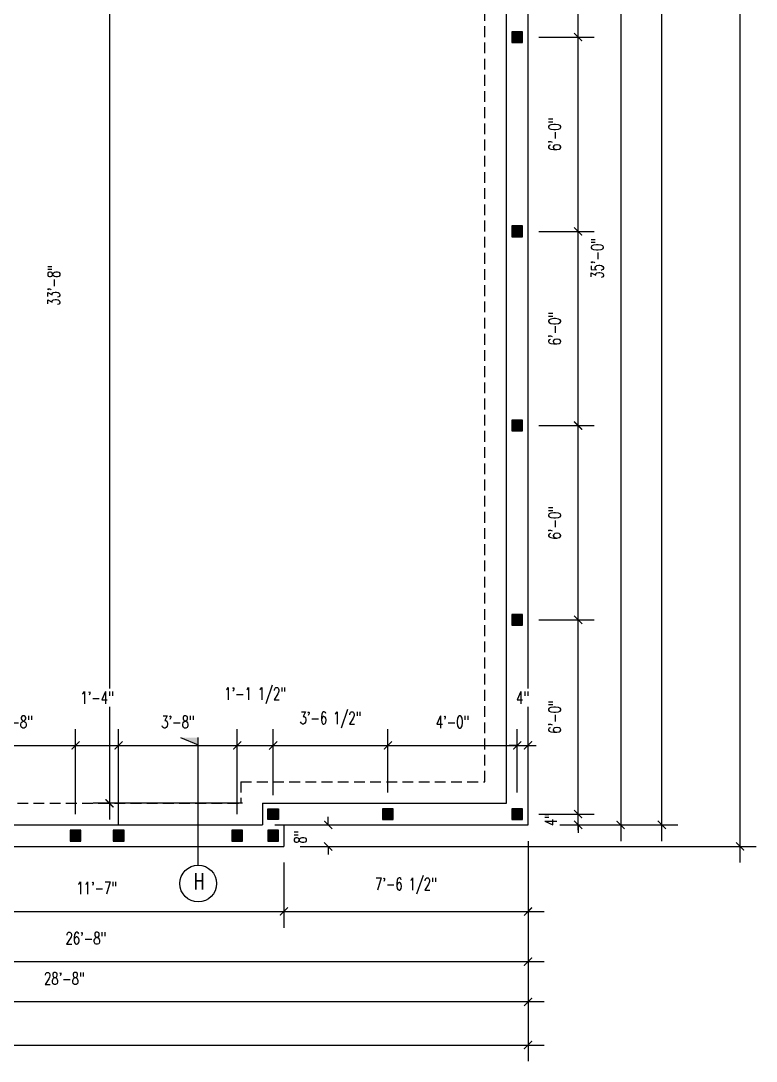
# Model space of a CAD drawing. Header units: inches. Extents: x -25328 to 8149, y -5530 to 4336.
# Drawn here: x -830 to -557.2, y 1422.2 to 1807.8 of the extents above; entities that cross this region are included whole.
import ezdxf

# ---------------------------------------------------------------- set-up
doc = ezdxf.new("R2010")
doc.units = ezdxf.units.IN
doc.header["$LTSCALE"] = 16
doc.header["$MEASUREMENT"] = 0
doc.linetypes.add('HIDDEN', pattern=[0.375, 0.25, -0.125])
doc.layers.get('0').update_dxf_attribs({"linetype": 'CONTINUOUS'})
doc.layers.get('DEFPOINTS').update_dxf_attribs({"linetype": 'CONTINUOUS'})
for name, color, linetype in [('CELLS', 165, 'CONTINUOUS'), ('CONC', 3, 'CONTINUOUS'), ('DIM', 5, 'CONTINUOUS'), ('DIMS', 5, 'CONTINUOUS'), ('TEXT', 11, 'CONTINUOUS'), ('WALLS EXT', 6, 'CONTINUOUS'), ('WALLS INT', 6, 'CONTINUOUS')]:
    doc.layers.add(name, color=color, linetype=linetype)
doc.styles.add('PAYTAS RM', font='romans.shx', dxfattribs={"width": 0.7, "height": 4.5})
doc.styles.add('PAYTS NOTES', font='romans.shx', dxfattribs={"width": 0.7, "height": 4.5})
doc.dimstyles.new('DIM- PAYTAS', dxfattribs={"dimscale": 48, "dimtxt": 0.1, "dimasz": 0.0625, "dimexe": 0.125, "dimexo": 0.125, "dimgap": 0.125, "dimtad": 1, "dimdec": 1, "dimzin": 3, "dimdsep": 46, "dimlunit": 4, "dimtxsty": 'PAYTAS RM', "dimblk": 'ARCHTICK', "dimcen": 0.09, "dimdle": 0.125, "dimclrd": 5, "dimclre": 5, "dimclrt": 11, "dimadec": 0, "dimazin": 0, "dimtfac": 1, "dimtdec": 1, "dimtofl": 0, "dimtmove": 2, "dimatfit": 3, "dimfxl": 0, "dimfrac": 2, "dimtolj": 1, "dimtzin": 3, "dimarcsym": 0})

# ---------------------------------------------------------------- blocks, each defined once
blk = doc.blocks.new('CELL')
at = {"layer": 'CELLS', "linetype": 'Continuous'}
for p, q in [((-1.99, -1.89), (-1.99, 2.11)), ((-1.99, 2.11), (2.01, 2.11)), ((2.01, 2.11), (2.01, -1.89)), ((2.01, -1.89), (-1.99, -1.89))]:
    blk.add_line(p, q, dxfattribs=at)
for points in [[(-1.99, 2.11), (-1.99, -1.89), (2.01, 2.11), (-0.07, -1.89)], [(2.01, 2.11), (-0.07, -1.89), (2.01, -0.79), (1.71, -1.89)], [(2.01, -0.79), (1.71, -1.89), (2.01, -1.89)]]:
    blk.add_solid(points, dxfattribs=at)
blk = doc.blocks.new('_ArchTick')
at = {"color": 0, "linetype": 'ByBlock', "const_width": 0.15}
blk.add_lwpolyline([(-0.5, -0.5), (0.5, 0.5)], dxfattribs=at)
blk = doc.blocks.new('*D1171')
at = {"layer": 'DEFPOINTS', "color": 0, "transparency": 16777216}
for p in [(-871.24, 1501.81), (-732.36, 1501.81), (-732.36, 1477.71)]:
    blk.add_point(p, dxfattribs=at)
at = {"layer": 'DIMS', "color": 5, "lineweight": -2, "transparency": 16777216}
for p, q in [((-871.24, 1495.81), (-871.24, 1471.71)), ((-732.36, 1495.81), (-732.36, 1471.71)), ((-877.24, 1477.71), (-726.36, 1477.71))]:
    blk.add_line(p, q, dxfattribs=at)
at = {"layer": 'DIMS', "color": 5, "lineweight": -2, "transparency": 16777216, "xscale": 3, "yscale": 3, "zscale": 3, "rotation": 180}
blk.add_blockref('_ArchTick', (-871.24, 1477.71), dxfattribs=at)
at = {"layer": 'DIMS', "color": 5, "lineweight": -2, "transparency": 16777216, "xscale": 3, "yscale": 3, "zscale": 3}
blk.add_blockref('_ArchTick', (-732.36, 1477.71), dxfattribs=at)
at = {"layer": 'DIMS', "color": 11, "transparency": 16777216, "insert": (-801.8, 1486.39), "char_height": 4.5, "attachment_point": 5, "style": 'PAYTAS RM'}
blk.add_mtext('\\A1;11\'-7"', dxfattribs=at)
blk = doc.blocks.new('*D1172')
at = {"layer": 'DEFPOINTS', "color": 0, "transparency": 16777216}
for p in [(-641.8, 1509.81), (-961.8, 1491.76), (-641.8, 1459.12)]:
    blk.add_point(p, dxfattribs=at)
at = {"layer": 'DIMS', "color": 5, "lineweight": -2, "transparency": 16777216}
for p, q in [((-641.8, 1503.81), (-641.8, 1453.12)), ((-961.8, 1485.76), (-961.8, 1453.12)), ((-967.8, 1459.12), (-635.8, 1459.12))]:
    blk.add_line(p, q, dxfattribs=at)
at = {"layer": 'DIMS', "color": 5, "lineweight": -2, "transparency": 16777216, "xscale": 3, "yscale": 3, "zscale": 3, "rotation": 180}
blk.add_blockref('_ArchTick', (-961.8, 1459.12), dxfattribs=at)
at = {"layer": 'DIMS', "color": 5, "lineweight": -2, "transparency": 16777216, "xscale": 3, "yscale": 3, "zscale": 3}
blk.add_blockref('_ArchTick', (-641.8, 1459.12), dxfattribs=at)
at = {"layer": 'DIMS', "color": 11, "transparency": 16777216, "insert": (-805.8, 1467.8), "char_height": 4.5, "attachment_point": 5, "style": 'PAYTAS RM'}
blk.add_mtext('\\A1;26\'-8"', dxfattribs=at)
blk = doc.blocks.new('*D1173')
at = {"layer": 'DEFPOINTS', "color": 0, "transparency": 16777216}
for p in [(-741.67, 1509.81), (-715.93, 1509.81), (-732.36, 1501.81)]:
    blk.add_point(p, dxfattribs=at)
at = {"layer": 'DIMS', "color": 5, "lineweight": -2, "transparency": 16777216}
for p, q in [((-715.93, 1509.81), (-715.93, 1512.81)), ((-735.67, 1509.81), (-709.93, 1509.81)), ((-726.36, 1501.81), (-709.93, 1501.81)), ((-715.93, 1501.81), (-715.93, 1498.81))]:
    blk.add_line(p, q, dxfattribs=at)
at = {"layer": 'DIMS', "color": 5, "lineweight": -2, "transparency": 16777216, "xscale": 3, "yscale": 3, "zscale": 3}
for p, rotation in [((-715.93, 1509.81), 270), ((-715.93, 1501.81), 90)]:
    blk.add_blockref('_ArchTick', p, dxfattribs=dict(at, rotation=rotation))
at = {"layer": 'DIMS', "color": 11, "transparency": 16777216, "insert": (-726.31, 1505.31), "char_height": 4.5, "attachment_point": 5, "rotation": 90, "style": 'PAYTAS RM'}
blk.add_mtext('\\A1;8"', dxfattribs=at)
blk = doc.blocks.new('*D1170')
at = {"layer": 'CONC', "color": 5, "lineweight": -2, "transparency": 16777216}
for p, q in [((-592.19, 1503.81), (-592.19, 2635.81)), ((-677.8, 2629.81), (-586.19, 2629.81)), ((-620.56, 1509.81), (-586.19, 1509.81))]:
    blk.add_line(p, q, dxfattribs=at)
at = {"layer": 'DEFPOINTS', "color": 0, "transparency": 16777216}
for p in [(-683.8, 2629.81), (-592.19, 2629.81), (-626.56, 1509.81)]:
    blk.add_point(p, dxfattribs=at)
at = {"layer": 'CONC', "color": 5, "lineweight": -2, "transparency": 16777216, "xscale": 3, "yscale": 3, "zscale": 3}
for p, rotation in [((-592.19, 2629.81), 90), ((-592.19, 1509.81), 270)]:
    blk.add_blockref('_ArchTick', p, dxfattribs=dict(at, rotation=rotation))
at = {"layer": 'CONC', "color": 11, "transparency": 16777216, "insert": (-600.87, 2069.81), "char_height": 4.5, "attachment_point": 5, "rotation": 90, "style": 'PAYTAS RM'}
blk.add_mtext('\\A1;93\'-4"', dxfattribs=at)
blk = doc.blocks.new('*D1168')
at = {"layer": 'DEFPOINTS', "color": 0, "transparency": 16777216}
for p in [(-787.8, 1921.81), (-797.07, 1517.81), (-741.67, 1517.81)]:
    blk.add_point(p, dxfattribs=at)
at = {"layer": 'DIM', "color": 5, "lineweight": -2, "transparency": 16777216}
for p, q in [((-797.07, 1927.81), (-797.07, 1511.81)), ((-793.8, 1921.81), (-803.07, 1921.81)), ((-747.67, 1517.81), (-803.07, 1517.81))]:
    blk.add_line(p, q, dxfattribs=at)
at = {"layer": 'DIM', "color": 5, "lineweight": -2, "transparency": 16777216, "xscale": 3, "yscale": 3, "zscale": 3}
for p, rotation in [((-797.07, 1921.81), 90), ((-797.07, 1517.81), 270)]:
    blk.add_blockref('_ArchTick', p, dxfattribs=dict(at, rotation=rotation))
at = {"layer": 'DIM', "color": 11, "transparency": 16777216, "insert": (-817.74, 1709.81), "char_height": 4.5, "attachment_point": 5, "rotation": 90, "style": 'PAYTAS RM', "bg_fill": 3, "box_fill_scale": 1.25, "bg_fill_color": 256, "bg_fill_true_color": 13158600, "bg_fill_transparency": 0}
blk.add_mtext('\\A1;33\'-8"', dxfattribs=at)
blk = doc.blocks.new('*D1167')
at = {"layer": 'DEFPOINTS', "color": 0, "transparency": 16777216}
for p in [(-985.8, 1464.59), (-641.8, 1464.59), (-985.8, 1444.19)]:
    blk.add_point(p, dxfattribs=at)
at = {"layer": 'DIM', "color": 5, "lineweight": -2, "transparency": 16777216}
for p, q in [((-985.8, 1458.59), (-985.8, 1438.19)), ((-641.8, 1458.59), (-641.8, 1438.19)), ((-635.8, 1444.19), (-991.8, 1444.19))]:
    blk.add_line(p, q, dxfattribs=at)
at = {"layer": 'DIM', "color": 5, "lineweight": -2, "transparency": 16777216, "xscale": 3, "yscale": 3, "zscale": 3, "rotation": 180}
blk.add_blockref('_ArchTick', (-985.8, 1444.19), dxfattribs=at)
at = {"layer": 'DIM', "color": 5, "lineweight": -2, "transparency": 16777216, "xscale": 3, "yscale": 3, "zscale": 3}
blk.add_blockref('_ArchTick', (-641.8, 1444.19), dxfattribs=at)
at = {"layer": 'DIM', "color": 11, "transparency": 16777216, "insert": (-813.8, 1452.87), "char_height": 4.5, "attachment_point": 5, "style": 'PAYTAS RM', "bg_fill": 3, "box_fill_scale": 1.25, "bg_fill_color": 256, "bg_fill_true_color": 13158600, "bg_fill_transparency": 0}
blk.add_mtext('\\A1;28\'-8"', dxfattribs=at)
blk = doc.blocks.new('*D1197')
at = {"layer": 'DEFPOINTS', "color": 0, "transparency": 16777216}
for p in [(-732.36, 1488.89), (-641.8, 1488.89), (-641.8, 1477.71)]:
    blk.add_point(p, dxfattribs=at)
at = {"layer": 'WALLS INT', "color": 5, "lineweight": -2, "transparency": 16777216}
for p, q in [((-732.36, 1482.89), (-732.36, 1471.71)), ((-641.8, 1482.89), (-641.8, 1471.71)), ((-738.36, 1477.71), (-635.8, 1477.71))]:
    blk.add_line(p, q, dxfattribs=at)
at = {"layer": 'WALLS INT', "color": 5, "lineweight": -2, "transparency": 16777216, "xscale": 3, "yscale": 3, "zscale": 3, "rotation": 180}
blk.add_blockref('_ArchTick', (-732.36, 1477.71), dxfattribs=at)
at = {"layer": 'WALLS INT', "color": 5, "lineweight": -2, "transparency": 16777216, "xscale": 3, "yscale": 3, "zscale": 3}
blk.add_blockref('_ArchTick', (-641.8, 1477.71), dxfattribs=at)
at = {"layer": 'WALLS INT', "color": 11, "transparency": 16777216, "insert": (-687.08, 1487.14), "char_height": 4.5, "attachment_point": 5, "style": 'PAYTAS RM', "bg_fill": 3, "box_fill_scale": 1.25, "bg_fill_color": 256, "bg_fill_true_color": 13158600, "bg_fill_transparency": 0}
blk.add_mtext('\\A1;7\'-6 1/2"', dxfattribs=at)
blk = doc.blocks.new('*D1187')
at = {"layer": 'DEFPOINTS', "color": 0, "transparency": 16777216}
for p in [(-632, 2629.81), (-563.16, 2629.81), (-732.36, 1501.81)]:
    blk.add_point(p, dxfattribs=at)
at = {"layer": 'WALLS INT', "color": 5, "lineweight": -2, "transparency": 16777216}
for p, q in [((-563.16, 1495.81), (-563.16, 2635.81)), ((-626, 2629.81), (-557.16, 2629.81)), ((-726.36, 1501.81), (-557.16, 1501.81))]:
    blk.add_line(p, q, dxfattribs=at)
at = {"layer": 'WALLS INT', "color": 5, "lineweight": -2, "transparency": 16777216, "xscale": 3, "yscale": 3, "zscale": 3}
for p, rotation in [((-563.16, 2629.81), 90), ((-563.16, 1501.81), 270)]:
    blk.add_blockref('_ArchTick', p, dxfattribs=dict(at, rotation=rotation))
at = {"layer": 'WALLS INT', "color": 11, "transparency": 16777216, "insert": (-571.83, 2065.81), "char_height": 4.5, "attachment_point": 5, "rotation": 90, "style": 'PAYTAS RM', "bg_fill": 3, "box_fill_scale": 1.25, "bg_fill_color": 256, "bg_fill_true_color": 13158600, "bg_fill_transparency": 0}
blk.add_mtext('\\A1;94\'-0"', dxfattribs=at)
blk = doc.blocks.new('*D1191')
at = {"layer": 'DEFPOINTS', "color": 0, "transparency": 16777216}
for p in [(-1469.8, 1865.73), (-641.8, 1481), (-641.8, 1428.22)]:
    blk.add_point(p, dxfattribs=at)
at = {"layer": 'WALLS INT', "color": 5, "lineweight": -2, "transparency": 16777216}
for p, q in [((-1469.8, 1859.73), (-1469.8, 1422.22)), ((-641.8, 1475), (-641.8, 1422.22)), ((-1475.8, 1428.22), (-635.8, 1428.22))]:
    blk.add_line(p, q, dxfattribs=at)
at = {"layer": 'WALLS INT', "color": 5, "lineweight": -2, "transparency": 16777216, "xscale": 3, "yscale": 3, "zscale": 3, "rotation": 180}
blk.add_blockref('_ArchTick', (-1469.8, 1428.22), dxfattribs=at)
at = {"layer": 'WALLS INT', "color": 5, "lineweight": -2, "transparency": 16777216, "xscale": 3, "yscale": 3, "zscale": 3}
blk.add_blockref('_ArchTick', (-641.8, 1428.22), dxfattribs=at)
at = {"layer": 'WALLS INT', "color": 11, "transparency": 16777216, "insert": (-1055.8, 1436.9), "char_height": 4.5, "attachment_point": 5, "style": 'PAYTAS RM', "bg_fill": 3, "box_fill_scale": 1.25, "bg_fill_color": 256, "bg_fill_true_color": 13158600, "bg_fill_transparency": 0}
blk.add_mtext('\\A1;69\'-0"', dxfattribs=at)
blk = doc.blocks.new('*D1215')
at = {"layer": 'DEFPOINTS', "color": 0, "transparency": 16777216}
for p in [(-641.8, 1929.81), (-641.8, 1509.81), (-607.43, 1509.81)]:
    blk.add_point(p, dxfattribs=at)
at = {"layer": 'DIM', "color": 5, "lineweight": -2, "transparency": 16777216}
for p, q in [((-607.43, 1935.81), (-607.43, 1503.81)), ((-635.8, 1929.81), (-601.43, 1929.81)), ((-635.8, 1509.81), (-601.43, 1509.81))]:
    blk.add_line(p, q, dxfattribs=at)
at = {"layer": 'DIM', "color": 5, "lineweight": -2, "transparency": 16777216, "xscale": 3, "yscale": 3, "zscale": 3}
for p, rotation in [((-607.43, 1929.81), 90), ((-607.43, 1509.81), 270)]:
    blk.add_blockref('_ArchTick', p, dxfattribs=dict(at, rotation=rotation))
at = {"layer": 'DIM', "color": 11, "transparency": 16777216, "insert": (-616.11, 1719.81), "char_height": 4.5, "attachment_point": 5, "rotation": 90, "style": 'PAYTAS RM', "bg_fill": 3, "box_fill_scale": 1.25, "bg_fill_color": 256, "bg_fill_true_color": 13158600, "bg_fill_transparency": 0}
blk.add_mtext('\\A1;35\'-0"', dxfattribs=at)
blk = doc.blocks.new('*D1314')
at = {"layer": 'DEFPOINTS', "color": 0, "transparency": 16777216}
for p in [(-643.8, 1513.81), (-623.23, 1513.81), (-641.8, 1509.81)]:
    blk.add_point(p, dxfattribs=at)
at = {"layer": 'DIM', "color": 5, "lineweight": -2, "transparency": 16777216}
for p, q in [((-623.23, 1513.81), (-623.23, 1516.81)), ((-637.8, 1513.81), (-617.23, 1513.81)), ((-635.8, 1509.81), (-617.23, 1509.81)), ((-623.23, 1509.81), (-623.23, 1506.81))]:
    blk.add_line(p, q, dxfattribs=at)
at = {"layer": 'DIM', "color": 5, "lineweight": -2, "transparency": 16777216, "xscale": 3, "yscale": 3, "zscale": 3}
for p, rotation in [((-623.23, 1513.81), 270), ((-623.23, 1509.81), 90)]:
    blk.add_blockref('_ArchTick', p, dxfattribs=dict(at, rotation=rotation))
at = {"layer": 'DIM', "color": 11, "transparency": 16777216, "insert": (-633.38, 1511.81), "char_height": 4.5, "attachment_point": 5, "rotation": 90, "style": 'PAYTAS RM', "bg_fill": 3, "box_fill_scale": 1.25, "bg_fill_color": 256, "bg_fill_true_color": 13158600, "bg_fill_transparency": 0}
blk.add_mtext('\\A1;4"', dxfattribs=at)
blk = doc.blocks.new('*D1315')
at = {"layer": 'DEFPOINTS', "color": 0, "transparency": 16777216}
for p in [(-643.8, 1585.81), (-623.23, 1585.81), (-643.8, 1513.81)]:
    blk.add_point(p, dxfattribs=at)
at = {"layer": 'DIM', "color": 5, "lineweight": -2, "transparency": 16777216}
for p, q in [((-623.23, 1507.81), (-623.23, 1591.81)), ((-637.8, 1585.81), (-617.23, 1585.81)), ((-637.8, 1513.81), (-617.23, 1513.81))]:
    blk.add_line(p, q, dxfattribs=at)
at = {"layer": 'DIM', "color": 5, "lineweight": -2, "transparency": 16777216, "xscale": 3, "yscale": 3, "zscale": 3}
for p, rotation in [((-623.23, 1585.81), 90), ((-623.23, 1513.81), 270)]:
    blk.add_blockref('_ArchTick', p, dxfattribs=dict(at, rotation=rotation))
at = {"layer": 'DIM', "color": 11, "transparency": 16777216, "insert": (-631.91, 1549.81), "char_height": 4.5, "attachment_point": 5, "rotation": 90, "style": 'PAYTAS RM', "bg_fill": 3, "box_fill_scale": 1.25, "bg_fill_color": 256, "bg_fill_true_color": 13158600, "bg_fill_transparency": 0}
blk.add_mtext('\\A1;6\'-0"', dxfattribs=at)
blk = doc.blocks.new('*D1316')
at = {"layer": 'DEFPOINTS', "color": 0, "transparency": 16777216}
for p in [(-643.8, 1657.81), (-623.23, 1657.81), (-643.8, 1585.81)]:
    blk.add_point(p, dxfattribs=at)
at = {"layer": 'DIM', "color": 5, "lineweight": -2, "transparency": 16777216}
for p, q in [((-623.23, 1579.81), (-623.23, 1663.81)), ((-637.8, 1657.81), (-617.23, 1657.81)), ((-637.8, 1585.81), (-617.23, 1585.81))]:
    blk.add_line(p, q, dxfattribs=at)
at = {"layer": 'DIM', "color": 5, "lineweight": -2, "transparency": 16777216, "xscale": 3, "yscale": 3, "zscale": 3}
for p, rotation in [((-623.23, 1657.81), 90), ((-623.23, 1585.81), 270)]:
    blk.add_blockref('_ArchTick', p, dxfattribs=dict(at, rotation=rotation))
at = {"layer": 'DIM', "color": 11, "transparency": 16777216, "insert": (-631.91, 1621.81), "char_height": 4.5, "attachment_point": 5, "rotation": 90, "style": 'PAYTAS RM', "bg_fill": 3, "box_fill_scale": 1.25, "bg_fill_color": 256, "bg_fill_true_color": 13158600, "bg_fill_transparency": 0}
blk.add_mtext('\\A1;6\'-0"', dxfattribs=at)
blk = doc.blocks.new('*D1317')
at = {"layer": 'DEFPOINTS', "color": 0, "transparency": 16777216}
for p in [(-643.8, 1729.81), (-623.23, 1729.81), (-643.8, 1657.81)]:
    blk.add_point(p, dxfattribs=at)
at = {"layer": 'DIM', "color": 5, "lineweight": -2, "transparency": 16777216}
for p, q in [((-623.23, 1651.81), (-623.23, 1735.81)), ((-637.8, 1729.81), (-617.23, 1729.81)), ((-637.8, 1657.81), (-617.23, 1657.81))]:
    blk.add_line(p, q, dxfattribs=at)
at = {"layer": 'DIM', "color": 5, "lineweight": -2, "transparency": 16777216, "xscale": 3, "yscale": 3, "zscale": 3}
for p, rotation in [((-623.23, 1729.81), 90), ((-623.23, 1657.81), 270)]:
    blk.add_blockref('_ArchTick', p, dxfattribs=dict(at, rotation=rotation))
at = {"layer": 'DIM', "color": 11, "transparency": 16777216, "insert": (-631.91, 1693.81), "char_height": 4.5, "attachment_point": 5, "rotation": 90, "style": 'PAYTAS RM', "bg_fill": 3, "box_fill_scale": 1.25, "bg_fill_color": 256, "bg_fill_true_color": 13158600, "bg_fill_transparency": 0}
blk.add_mtext('\\A1;6\'-0"', dxfattribs=at)
blk = doc.blocks.new('*D1318')
at = {"layer": 'DEFPOINTS', "color": 0, "transparency": 16777216}
for p in [(-643.8, 1801.81), (-623.23, 1801.81), (-643.8, 1729.81)]:
    blk.add_point(p, dxfattribs=at)
at = {"layer": 'DIM', "color": 5, "lineweight": -2, "transparency": 16777216}
for p, q in [((-623.23, 1723.81), (-623.23, 1807.81)), ((-637.8, 1801.81), (-617.23, 1801.81)), ((-637.8, 1729.81), (-617.23, 1729.81))]:
    blk.add_line(p, q, dxfattribs=at)
at = {"layer": 'DIM', "color": 5, "lineweight": -2, "transparency": 16777216, "xscale": 3, "yscale": 3, "zscale": 3}
for p, rotation in [((-623.23, 1801.81), 90), ((-623.23, 1729.81), 270)]:
    blk.add_blockref('_ArchTick', p, dxfattribs=dict(at, rotation=rotation))
at = {"layer": 'DIM', "color": 11, "transparency": 16777216, "insert": (-631.91, 1765.81), "char_height": 4.5, "attachment_point": 5, "rotation": 90, "style": 'PAYTAS RM', "bg_fill": 3, "box_fill_scale": 1.25, "bg_fill_color": 256, "bg_fill_true_color": 13158600, "bg_fill_transparency": 0}
blk.add_mtext('\\A1;6\'-0"', dxfattribs=at)
blk = doc.blocks.new('*D1319')
at = {"layer": 'DEFPOINTS', "color": 0, "transparency": 16777216}
for p in [(-643.8, 1849.81), (-623.23, 1849.81), (-643.8, 1801.81)]:
    blk.add_point(p, dxfattribs=at)
at = {"layer": 'DIM', "color": 5, "lineweight": -2, "transparency": 16777216}
for p, q in [((-623.23, 1795.81), (-623.23, 1855.81)), ((-637.8, 1849.81), (-617.23, 1849.81)), ((-637.8, 1801.81), (-617.23, 1801.81))]:
    blk.add_line(p, q, dxfattribs=at)
at = {"layer": 'DIM', "color": 5, "lineweight": -2, "transparency": 16777216, "xscale": 3, "yscale": 3, "zscale": 3}
for p, rotation in [((-623.23, 1849.81), 90), ((-623.23, 1801.81), 270)]:
    blk.add_blockref('_ArchTick', p, dxfattribs=dict(at, rotation=rotation))
at = {"layer": 'DIM', "color": 11, "transparency": 16777216, "insert": (-631.91, 1825.81), "char_height": 4.5, "attachment_point": 5, "rotation": 90, "style": 'PAYTAS RM', "bg_fill": 3, "box_fill_scale": 1.25, "bg_fill_color": 256, "bg_fill_true_color": 13158600, "bg_fill_transparency": 0}
blk.add_mtext('\\A1;4\'-0"', dxfattribs=at)
blk = doc.blocks.new('*D1327')
at = {"layer": 'DEFPOINTS', "color": 0, "transparency": 16777216}
for p in [(-809.67, 1539.27), (-809.67, 1507.81), (-853.67, 1503.81)]:
    blk.add_point(p, dxfattribs=at)
at = {"layer": 'DIM', "color": 5, "lineweight": -2, "transparency": 16777216}
for p, q in [((-853.67, 1509.81), (-853.67, 1545.27)), ((-809.67, 1513.81), (-809.67, 1545.27)), ((-859.67, 1539.27), (-803.67, 1539.27))]:
    blk.add_line(p, q, dxfattribs=at)
at = {"layer": 'DIM', "color": 5, "lineweight": -2, "transparency": 16777216, "xscale": 3, "yscale": 3, "zscale": 3, "rotation": 180}
blk.add_blockref('_ArchTick', (-853.67, 1539.27), dxfattribs=at)
at = {"layer": 'DIM', "color": 5, "lineweight": -2, "transparency": 16777216, "xscale": 3, "yscale": 3, "zscale": 3}
blk.add_blockref('_ArchTick', (-809.67, 1539.27), dxfattribs=at)
at = {"layer": 'DIM', "color": 11, "transparency": 16777216, "insert": (-831.67, 1547.95), "char_height": 4.5, "attachment_point": 5, "style": 'PAYTAS RM', "bg_fill": 3, "box_fill_scale": 1.25, "bg_fill_color": 256, "bg_fill_true_color": 13158600, "bg_fill_transparency": 0}
blk.add_mtext('\\A1;3\'-8"', dxfattribs=at)
blk = doc.blocks.new('*D1328')
at = {"layer": 'DEFPOINTS', "color": 0, "transparency": 16777216}
for p in [(-793.67, 1539.27), (-809.67, 1507.81), (-793.67, 1503.81)]:
    blk.add_point(p, dxfattribs=at)
at = {"layer": 'DIM', "color": 5, "lineweight": -2, "transparency": 16777216}
for p, q in [((-809.67, 1513.81), (-809.67, 1545.27)), ((-793.67, 1509.81), (-793.67, 1545.27)), ((-815.67, 1539.27), (-787.67, 1539.27))]:
    blk.add_line(p, q, dxfattribs=at)
at = {"layer": 'DIM', "color": 5, "lineweight": -2, "transparency": 16777216, "xscale": 3, "yscale": 3, "zscale": 3, "rotation": 180}
blk.add_blockref('_ArchTick', (-809.67, 1539.27), dxfattribs=at)
at = {"layer": 'DIM', "color": 5, "lineweight": -2, "transparency": 16777216, "xscale": 3, "yscale": 3, "zscale": 3}
blk.add_blockref('_ArchTick', (-793.67, 1539.27), dxfattribs=at)
at = {"layer": 'DIM', "color": 11, "transparency": 16777216, "insert": (-801.67, 1556.95), "char_height": 4.5, "attachment_point": 5, "style": 'PAYTAS RM', "bg_fill": 3, "box_fill_scale": 1.25, "bg_fill_color": 256, "bg_fill_true_color": 13158600, "bg_fill_transparency": 0}
blk.add_mtext('\\A1;1\'-4"', dxfattribs=at)
blk = doc.blocks.new('*D1329')
at = {"layer": 'DEFPOINTS', "color": 0, "transparency": 16777216}
for p in [(-749.67, 1539.27), (-749.67, 1507.81), (-793.67, 1503.81)]:
    blk.add_point(p, dxfattribs=at)
at = {"layer": 'DIM', "color": 5, "lineweight": -2, "transparency": 16777216}
for p, q in [((-793.67, 1509.81), (-793.67, 1545.27)), ((-749.67, 1513.81), (-749.67, 1545.27)), ((-799.67, 1539.27), (-743.67, 1539.27))]:
    blk.add_line(p, q, dxfattribs=at)
at = {"layer": 'DIM', "color": 5, "lineweight": -2, "transparency": 16777216, "xscale": 3, "yscale": 3, "zscale": 3, "rotation": 180}
blk.add_blockref('_ArchTick', (-793.67, 1539.27), dxfattribs=at)
at = {"layer": 'DIM', "color": 5, "lineweight": -2, "transparency": 16777216, "xscale": 3, "yscale": 3, "zscale": 3}
blk.add_blockref('_ArchTick', (-749.67, 1539.27), dxfattribs=at)
at = {"layer": 'DIM', "color": 11, "transparency": 16777216, "insert": (-771.67, 1547.95), "char_height": 4.5, "attachment_point": 5, "style": 'PAYTAS RM', "bg_fill": 3, "box_fill_scale": 1.25, "bg_fill_color": 256, "bg_fill_true_color": 13158600, "bg_fill_transparency": 0}
blk.add_mtext('\\A1;3\'-8"', dxfattribs=at)
blk = doc.blocks.new('*D1330')
at = {"layer": 'DEFPOINTS', "color": 0, "transparency": 16777216}
for p in [(-736.36, 1539.27), (-736.36, 1514.77), (-749.67, 1507.81)]:
    blk.add_point(p, dxfattribs=at)
at = {"layer": 'DIM', "color": 5, "lineweight": -2, "transparency": 16777216}
for p, q in [((-749.67, 1513.81), (-749.67, 1545.27)), ((-736.36, 1520.77), (-736.36, 1545.27)), ((-755.67, 1539.27), (-730.36, 1539.27))]:
    blk.add_line(p, q, dxfattribs=at)
at = {"layer": 'DIM', "color": 5, "lineweight": -2, "transparency": 16777216, "xscale": 3, "yscale": 3, "zscale": 3, "rotation": 180}
blk.add_blockref('_ArchTick', (-749.67, 1539.27), dxfattribs=at)
at = {"layer": 'DIM', "color": 5, "lineweight": -2, "transparency": 16777216, "xscale": 3, "yscale": 3, "zscale": 3}
blk.add_blockref('_ArchTick', (-736.36, 1539.27), dxfattribs=at)
at = {"layer": 'DIM', "color": 11, "transparency": 16777216, "insert": (-743.02, 1557.7), "char_height": 4.5, "attachment_point": 5, "style": 'PAYTAS RM', "bg_fill": 3, "box_fill_scale": 1.25, "bg_fill_color": 256, "bg_fill_true_color": 13158600, "bg_fill_transparency": 0}
blk.add_mtext('\\A1;1\'-1 1/2"', dxfattribs=at)
blk = doc.blocks.new('*D1331')
at = {"layer": 'DEFPOINTS', "color": 0, "transparency": 16777216}
for p in [(-693.8, 1539.27), (-693.8, 1515.81), (-736.36, 1514.77)]:
    blk.add_point(p, dxfattribs=at)
at = {"layer": 'DIM', "color": 5, "lineweight": -2, "transparency": 16777216}
for p, q in [((-736.36, 1520.77), (-736.36, 1545.27)), ((-693.8, 1521.81), (-693.8, 1545.27)), ((-742.36, 1539.27), (-687.8, 1539.27))]:
    blk.add_line(p, q, dxfattribs=at)
at = {"layer": 'DIM', "color": 5, "lineweight": -2, "transparency": 16777216, "xscale": 3, "yscale": 3, "zscale": 3, "rotation": 180}
blk.add_blockref('_ArchTick', (-736.36, 1539.27), dxfattribs=at)
at = {"layer": 'DIM', "color": 5, "lineweight": -2, "transparency": 16777216, "xscale": 3, "yscale": 3, "zscale": 3}
blk.add_blockref('_ArchTick', (-693.8, 1539.27), dxfattribs=at)
at = {"layer": 'DIM', "color": 11, "transparency": 16777216, "insert": (-715.08, 1548.7), "char_height": 4.5, "attachment_point": 5, "style": 'PAYTAS RM', "bg_fill": 3, "box_fill_scale": 1.25, "bg_fill_color": 256, "bg_fill_true_color": 13158600, "bg_fill_transparency": 0}
blk.add_mtext('\\A1;3\'-6 1/2"', dxfattribs=at)
blk = doc.blocks.new('*D1332')
at = {"layer": 'DEFPOINTS', "color": 0, "transparency": 16777216}
for p in [(-645.8, 1539.27), (-693.8, 1515.81), (-645.8, 1515.81)]:
    blk.add_point(p, dxfattribs=at)
at = {"layer": 'DIM', "color": 5, "lineweight": -2, "transparency": 16777216}
for p, q in [((-693.8, 1521.81), (-693.8, 1545.27)), ((-645.8, 1521.81), (-645.8, 1545.27)), ((-699.8, 1539.27), (-639.8, 1539.27))]:
    blk.add_line(p, q, dxfattribs=at)
at = {"layer": 'DIM', "color": 5, "lineweight": -2, "transparency": 16777216, "xscale": 3, "yscale": 3, "zscale": 3, "rotation": 180}
blk.add_blockref('_ArchTick', (-693.8, 1539.27), dxfattribs=at)
at = {"layer": 'DIM', "color": 5, "lineweight": -2, "transparency": 16777216, "xscale": 3, "yscale": 3, "zscale": 3}
blk.add_blockref('_ArchTick', (-645.8, 1539.27), dxfattribs=at)
at = {"layer": 'DIM', "color": 11, "transparency": 16777216, "insert": (-669.8, 1547.95), "char_height": 4.5, "attachment_point": 5, "style": 'PAYTAS RM', "bg_fill": 3, "box_fill_scale": 1.25, "bg_fill_color": 256, "bg_fill_true_color": 13158600, "bg_fill_transparency": 0}
blk.add_mtext('\\A1;4\'-0"', dxfattribs=at)
blk = doc.blocks.new('*D1333')
at = {"layer": 'DEFPOINTS', "color": 0, "transparency": 16777216}
for p in [(-641.8, 1539.27), (-641.8, 1520.05), (-645.8, 1515.81)]:
    blk.add_point(p, dxfattribs=at)
at = {"layer": 'DIM', "color": 5, "lineweight": -2, "transparency": 16777216}
for p, q in [((-645.8, 1521.81), (-645.8, 1545.27)), ((-641.8, 1526.05), (-641.8, 1545.27)), ((-645.8, 1539.27), (-648.8, 1539.27)), ((-641.8, 1539.27), (-638.8, 1539.27))]:
    blk.add_line(p, q, dxfattribs=at)
at = {"layer": 'DIM', "color": 5, "lineweight": -2, "transparency": 16777216, "xscale": 3, "yscale": 3, "zscale": 3}
blk.add_blockref('_ArchTick', (-645.8, 1539.27), dxfattribs=at)
at = {"layer": 'DIM', "color": 5, "lineweight": -2, "transparency": 16777216, "xscale": 3, "yscale": 3, "zscale": 3, "rotation": 180}
blk.add_blockref('_ArchTick', (-641.8, 1539.27), dxfattribs=at)
at = {"layer": 'DIM', "color": 11, "transparency": 16777216, "insert": (-643.8, 1556.95), "char_height": 4.5, "attachment_point": 5, "style": 'PAYTAS RM', "bg_fill": 3, "box_fill_scale": 1.25, "bg_fill_color": 256, "bg_fill_true_color": 13158600, "bg_fill_transparency": 0}
blk.add_mtext('\\A1;4"', dxfattribs=at)

msp = doc.modelspace()

# ---------------------------------------------------------------- linework, layer by layer
at = {"layer": 'CONC', "linetype": 'HIDDEN'}
for p, q in [((-657.79906839, 1525.80728168), (-657.79906839, 1913.80728168)), ((-748.36035989, 1525.80728168), (-657.79906839, 1525.80728168)), ((-748.36035989, 1525.80728168), (-748.36035989, 1517.80728168)), ((-855.23777689, 1517.80728168), (-748.36035989, 1517.80728168))]:
    msp.add_line(p, q, dxfattribs=at)
at = {"layer": 'WALLS EXT'}
for p, q in [((-641.79906839, 1649.80728168), (-641.79906839, 1929.80728168)), ((-649.79906839, 1657.80728168), (-649.79906839, 1921.80728168)), ((-649.79906839, 1517.80728168), (-649.79906839, 1657.80728168)), ((-641.79906839, 1509.80728168), (-641.79906839, 1649.80728168)), ((-740.36035989, 1517.80728168), (-649.79906839, 1517.80728168)), ((-740.36035989, 1517.80728168), (-740.36035989, 1509.80728168)), ((-863.23777689, 1509.80728168), (-740.36035989, 1509.80728168)), ((-732.36035989, 1509.80728168), (-641.79906839, 1509.80728168)), ((-732.36035989, 1509.80728168), (-732.36035989, 1501.80728168)), ((-871.23777689, 1501.80728168), (-732.36035989, 1501.80728168)), ((-813.67406839, 1501.80726642), (-789.67406839, 1501.80726642))]:
    msp.add_line(p, q, dxfattribs=at)

# ---------------------------------------------------------------- block references
at = {"layer": 'CELLS', "xscale": -1, "rotation": 270}
for p in [(-645.90974134, 1585.80077024), (-645.90974134, 1513.80077024), (-809.78474134, 1505.80077024), (-793.78474134, 1505.80075498), (-749.78474134, 1505.80077024), (-736.47103284, 1505.80077024)]:
    msp.add_blockref('CELL', p, dxfattribs=at)
at = {"layer": 'CELLS', "rotation": 90.00000000000001}
msp.add_blockref('CELL', (-736.24968694, 1513.80077024), dxfattribs=at)

# ---------------------------------------------------------------- dimensions: what is measured, and where the dimension line sits
at = {"layer": 'CONC'}
dim = msp.add_linear_dim(base=(-592.19271713, 2629.80728168), p1=(-626.56421354, 1509.80728168), p2=(-683.79906839, 2629.80728168), angle=90, dimstyle='DIM- PAYTAS', dxfattribs=at)
dim.commit()
dim.dimension.update_dxf_attribs({"geometry": '*D1170', "text_midpoint": (-600.87128856, 2069.80728168)})
at = {"layer": 'DIMS'}
for base, p1, p2, angle, picture, middle in [((-715.93435296, 1509.80728168), (-732.36035989, 1501.80728168), (-741.67406839, 1509.80728168), 90, '*D1173', (-726.30520474, 1505.31338177)), ((-641.79906839, 1459.1232022), (-961.79906839, 1491.7606804), (-641.79906839, 1509.80728168), 0, '*D1172', (-805.79906839, 1467.80177363))]:
    dim = msp.add_linear_dim(base=base, p1=p1, p2=p2, angle=angle, dimstyle='DIM- PAYTAS', dxfattribs=at)
    dim.commit()
    dim.dimension.update_dxf_attribs({"geometry": picture, "text_midpoint": middle, "dimtype": 160})
dim = msp.add_linear_dim(base=(-732.36035989, 1477.71407912), p1=(-871.23777689, 1501.80728168), p2=(-732.36035989, 1501.80728168), angle=0, dimstyle='DIM- PAYTAS', dxfattribs=at)
dim.commit()
dim.dimension.update_dxf_attribs({"geometry": '*D1171', "text_midpoint": (-801.79906839, 1486.39265055)})

# ---------------------------------------------------------------- next in the draw order: dimensions: what is measured, and where the dimension line sits
at = {"layer": 'DIM'}
dim = msp.add_linear_dim(base=(-797.06616617, 1517.80728168), p1=(-787.79906839, 1921.80728168), p2=(-741.67406839, 1517.80728168), angle=90, dimstyle='DIM- PAYTAS', override={"dimtfill": 1, "dimarcsym": 2}, dxfattribs=at)
dim.commit()
dim.dimension.update_dxf_attribs({"geometry": '*D1168', "text_midpoint": (-817.7447376, 1709.80728168), "dimtype": 160})
dim = msp.add_linear_dim(base=(-985.79906839, 1444.18820857), p1=(-641.79906839, 1464.59070988), p2=(-985.79906839, 1464.59070988), angle=180, dimstyle='DIM- PAYTAS', override={"dimtfill": 1, "dimarcsym": 2}, dxfattribs=at)
dim.commit()
dim.dimension.update_dxf_attribs({"geometry": '*D1167', "text_midpoint": (-813.79906839, 1452.86678)})
at = {"layer": 'WALLS INT'}
dim = msp.add_linear_dim(base=(-563.15604895, 2629.80728168), p1=(-732.36035989, 1501.80728168), p2=(-631.99589276, 2629.80728168), angle=90, dimstyle='DIM- PAYTAS', override={"dimtfill": 1, "dimarcsym": 2}, dxfattribs=at)
dim.commit()
dim.dimension.update_dxf_attribs({"geometry": '*D1187', "text_midpoint": (-571.83462037, 2065.80728168)})
dim = msp.add_linear_dim(base=(-641.79906839, 1477.71407912), p1=(-732.36035989, 1488.89340664), p2=(-641.79906839, 1488.89340664), dimstyle='DIM- PAYTAS', override={"dimtfill": 1, "dimarcsym": 2}, dxfattribs=at)
dim.commit()
dim.dimension.update_dxf_attribs({"geometry": '*D1197', "text_midpoint": (-687.07971414, 1487.14265055)})

# ---------------------------------------------------------------- next in the draw order: dimensions: what is measured, and where the dimension line sits
dim = msp.add_linear_dim(base=(-641.79906839, 1428.22006682), p1=(-1469.79906839, 1865.73069249), p2=(-641.79906839, 1481.00118574), dimstyle='DIM- PAYTAS', override={"dimtfill": 1, "dimarcsym": 2}, dxfattribs=at)
dim.commit()
dim.dimension.update_dxf_attribs({"geometry": '*D1191', "text_midpoint": (-1055.79906839, 1436.89863825)})

# ---------------------------------------------------------------- next in the draw order: hatches: boundary and pattern name
at = {"layer": 'DIMS'}
msp.add_hatch(color=256, dxfattribs=at).paths.add_polyline_path([(-764.1426864, 1539.51820703), (-764.1426864, 1542.1731539), (-770.67260178, 1542.1731539)])

# ---------------------------------------------------------------- next in the draw order: linework, layer by layer
for p, q in [((-770.67260178, 1542.1731539), (-764.1426864, 1539.51820703)), ((-764.1426864, 1494.8689805), (-764.1426864, 1542.1731539))]:
    msp.add_line(p, q, dxfattribs=at)
msp.add_circle((-764.1426864, 1488.05392762), 6.81505288, dxfattribs=at)

# ---------------------------------------------------------------- next in the draw order: block references
at = {"layer": 'CELLS', "xscale": -1, "rotation": 270}
for p in [(-645.90974134, 1801.80077024), (-645.90974134, 1729.80077024), (-645.90974134, 1657.80077024), (-693.90974134, 1513.80077024)]:
    msp.add_blockref('CELL', p, dxfattribs=at)

# ---------------------------------------------------------------- next in the draw order: texts
at = {"layer": 'TEXT', "style": 'PAYTS NOTES', "width": 0.7}
msp.add_text('H', height=6, dxfattribs=at).set_placement((-765.78609277, 1485.90805279))

# ---------------------------------------------------------------- next in the draw order: dimensions: what is measured, and where the dimension line sits
at = {"layer": 'DIM'}
dim = msp.add_linear_dim(base=(-607.43147212, 1509.80728168), p1=(-641.79906839, 1929.80728168), p2=(-641.79906839, 1509.80728168), angle=90, dimstyle='DIM- PAYTAS', override={"dimtfill": 1, "dimarcsym": 2}, dxfattribs=at)
dim.commit()
dim.dimension.update_dxf_attribs({"geometry": '*D1215', "text_midpoint": (-616.11004355, 1719.80728168)})
dim = msp.add_linear_dim(base=(-809.67406839, 1539.27353875), p1=(-853.67406839, 1503.8099245), p2=(-809.67406839, 1507.80993976), dimstyle='DIM- PAYTAS', override={"dimtfill": 1, "dimarcsym": 2}, dxfattribs=at)
dim.commit()
dim.dimension.update_dxf_attribs({"geometry": '*D1327', "text_midpoint": (-831.67406839, 1547.95211018)})

# ---------------------------------------------------------------- next in the draw order: dimensions: what is measured, and where the dimension line sits
dim = msp.add_linear_dim(base=(-793.67406839, 1539.27353875), p1=(-809.67406839, 1507.80993976), p2=(-793.67406839, 1503.8099245), dimstyle='DIM- PAYTAS', override={"dimtfill": 1, "dimarcsym": 2}, dxfattribs=at)
dim.commit()
dim.dimension.update_dxf_attribs({"geometry": '*D1328', "text_midpoint": (-801.67406839, 1556.95211018)})
dim = msp.add_linear_dim(base=(-623.22748726, 1513.80993976), p1=(-641.79906839, 1509.80728168), p2=(-643.79906839, 1513.80993976), angle=90, dimstyle='DIM- PAYTAS', override={"dimtfill": 1, "dimarcsym": 2}, dxfattribs=at)
dim.commit()
dim.dimension.update_dxf_attribs({"geometry": '*D1314', "text_midpoint": (-633.38264206, 1511.80861072), "dimtype": 160})

# ---------------------------------------------------------------- next in the draw order: dimensions: what is measured, and where the dimension line sits
dim = msp.add_linear_dim(base=(-623.22748726, 1585.80993976), p1=(-643.79906839, 1513.80993976), p2=(-643.79906839, 1585.80993976), angle=90, dimstyle='DIM- PAYTAS', override={"dimtfill": 1, "dimarcsym": 2}, dxfattribs=at)
dim.commit()
dim.dimension.update_dxf_attribs({"geometry": '*D1315', "text_midpoint": (-631.90605869, 1549.80993976)})
dim = msp.add_linear_dim(base=(-749.67406839, 1539.27353875), p1=(-793.67406839, 1503.8099245), p2=(-749.67406839, 1507.80993976), dimstyle='DIM- PAYTAS', override={"dimtfill": 1, "dimarcsym": 2}, dxfattribs=at)
dim.commit()
dim.dimension.update_dxf_attribs({"geometry": '*D1329', "text_midpoint": (-771.67406839, 1547.95211018)})

# ---------------------------------------------------------------- next in the draw order: dimensions: what is measured, and where the dimension line sits
dim = msp.add_linear_dim(base=(-623.22748726, 1657.80993976), p1=(-643.79906839, 1585.80993976), p2=(-643.79906839, 1657.80993976), angle=90, dimstyle='DIM- PAYTAS', override={"dimtfill": 1, "dimarcsym": 2}, dxfattribs=at)
dim.commit()
dim.dimension.update_dxf_attribs({"geometry": '*D1316', "text_midpoint": (-631.90605869, 1621.80993976)})
dim = msp.add_linear_dim(base=(-736.35811994, 1539.27353875), p1=(-749.67406839, 1507.80993976), p2=(-736.35811994, 1514.77058633), dimstyle='DIM- PAYTAS', override={"dimtfill": 1, "dimarcsym": 2}, dxfattribs=at)
dim.commit()
dim.dimension.update_dxf_attribs({"geometry": '*D1330', "text_midpoint": (-743.01609416, 1557.70211018)})

# ---------------------------------------------------------------- next in the draw order: dimensions: what is measured, and where the dimension line sits
dim = msp.add_linear_dim(base=(-623.22748726, 1729.80993976), p1=(-643.79906839, 1657.80993976), p2=(-643.79906839, 1729.80993976), angle=90, dimstyle='DIM- PAYTAS', override={"dimtfill": 1, "dimarcsym": 2}, dxfattribs=at)
dim.commit()
dim.dimension.update_dxf_attribs({"geometry": '*D1317', "text_midpoint": (-631.90605869, 1693.80993976)})
dim = msp.add_linear_dim(base=(-693.79906839, 1539.27353875), p1=(-736.35811994, 1514.77058633), p2=(-693.79906839, 1515.80993976), dimstyle='DIM- PAYTAS', override={"dimtfill": 1, "dimarcsym": 2}, dxfattribs=at)
dim.commit()
dim.dimension.update_dxf_attribs({"geometry": '*D1331', "text_midpoint": (-715.07859416, 1548.70211018)})

# ---------------------------------------------------------------- next in the draw order: dimensions: what is measured, and where the dimension line sits
dim = msp.add_linear_dim(base=(-623.22748726, 1801.80993976), p1=(-643.79906839, 1729.80993976), p2=(-643.79906839, 1801.80993976), angle=90, dimstyle='DIM- PAYTAS', override={"dimtfill": 1, "dimarcsym": 2}, dxfattribs=at)
dim.commit()
dim.dimension.update_dxf_attribs({"geometry": '*D1318', "text_midpoint": (-631.90605869, 1765.80993976)})
dim = msp.add_linear_dim(base=(-645.79906839, 1539.27353875), p1=(-693.79906839, 1515.80993976), p2=(-645.79906839, 1515.80993976), dimstyle='DIM- PAYTAS', override={"dimtfill": 1, "dimarcsym": 2}, dxfattribs=at)
dim.commit()
dim.dimension.update_dxf_attribs({"geometry": '*D1332', "text_midpoint": (-669.79906839, 1547.95211018)})

# ---------------------------------------------------------------- next in the draw order: dimensions: what is measured, and where the dimension line sits
dim = msp.add_linear_dim(base=(-623.22748726, 1849.80993976), p1=(-643.79906839, 1801.80993976), p2=(-643.79906839, 1849.80993976), angle=90, dimstyle='DIM- PAYTAS', override={"dimtfill": 1, "dimarcsym": 2}, dxfattribs=at)
dim.commit()
dim.dimension.update_dxf_attribs({"geometry": '*D1319', "text_midpoint": (-631.90605869, 1825.80993976)})
dim = msp.add_linear_dim(base=(-641.79906839, 1539.27353875), p1=(-645.79906839, 1515.80993976), p2=(-641.79906839, 1520.05245228), dimstyle='DIM- PAYTAS', override={"dimtfill": 1, "dimarcsym": 2}, dxfattribs=at)
dim.commit()
dim.dimension.update_dxf_attribs({"geometry": '*D1333', "text_midpoint": (-643.79906839, 1556.95211018)})

doc.saveas('drawing.dxf')
